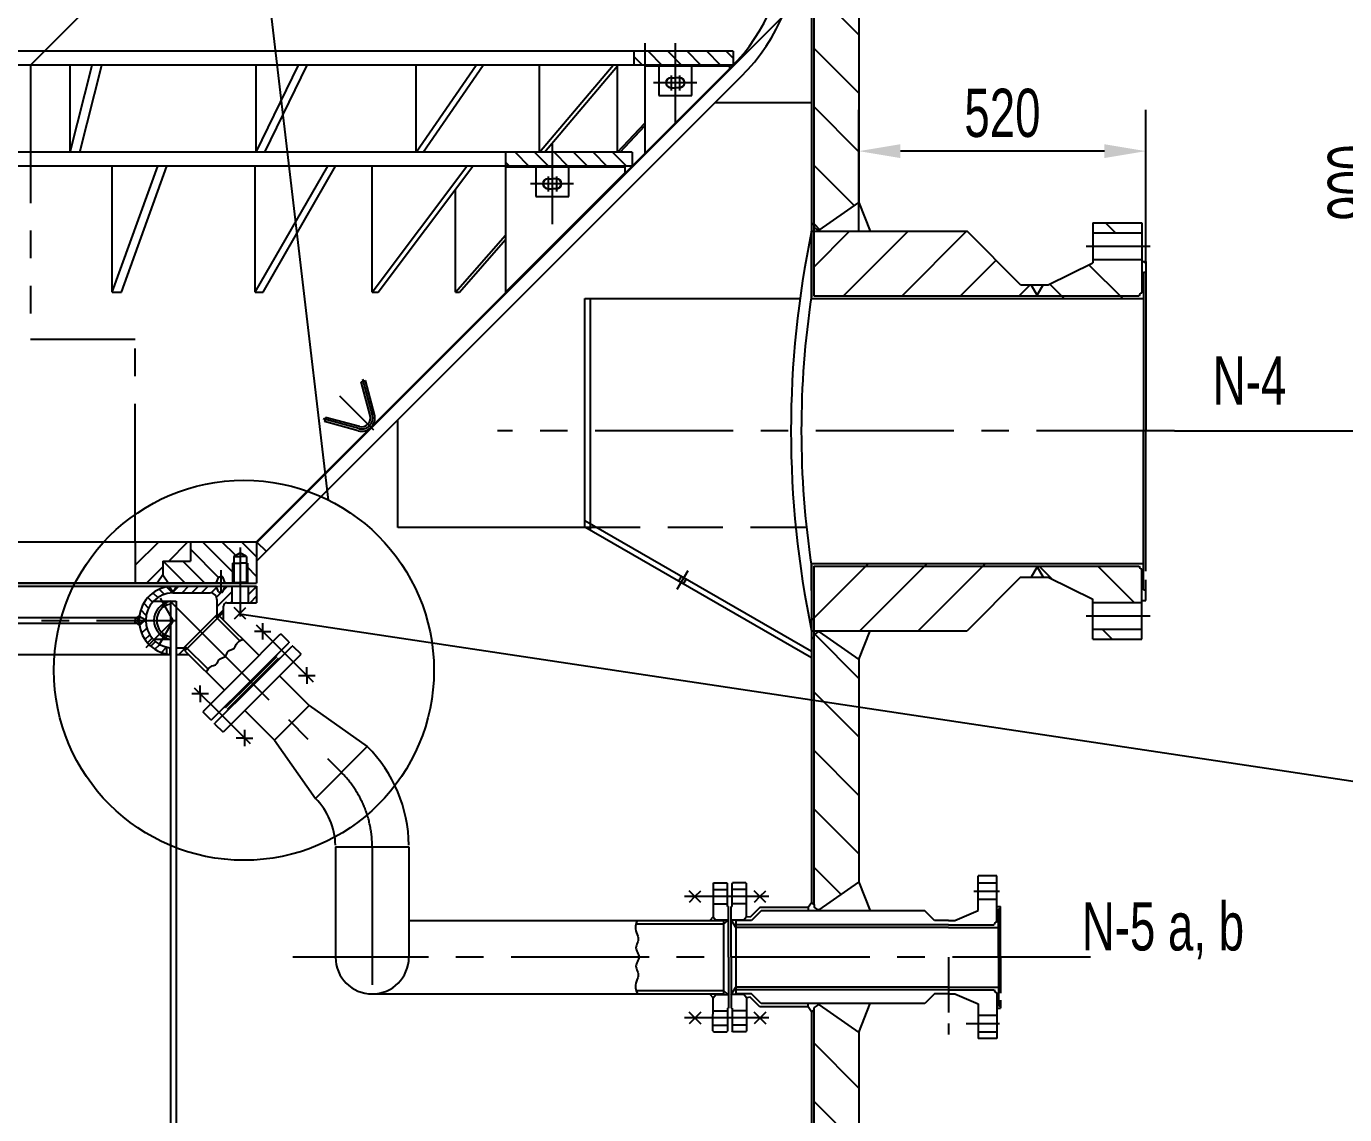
# Model space of a CAD drawing. Extents: x -3 to 21028, y -3 to 29728.
# Drawn here: x 6807 to 9196, y 14363 to 16336 of the extents above; entities that cross this region are included whole.
import ezdxf
from ezdxf.enums import TextEntityAlignment as Align

# ---------------------------------------------------------------- set-up
doc = ezdxf.new("R2010")
doc.units = 0
doc.header["$LTSCALE"] = 200
doc.header["$MEASUREMENT"] = 0
for name, pattern in [('F', [0.75, 0.5, -0.25]), ('G', [2, 1.25, -0.25, 0.25, -0.25]), ('K', [2.5, 1.25, -0.25, 0.25, -0.25, 0.25, -0.25])]:
    doc.linetypes.add(name, pattern=pattern)
doc.layers.get('0').update_dxf_attribs({"linetype": 'CONTINUOUS'})
doc.layers.get('DEFPOINTS').update_dxf_attribs({"linetype": 'CONTINUOUS'})
for name, color, linetype in [('01', 7, 'CONTINUOUS'), ('02', 1, 'CONTINUOUS'), ('02C', 3, 'CONTINUOUS'), ('04', 2, 'F'), ('05', 4, 'G'), ('07', 6, 'K'), ('08', 1, 'CONTINUOUS'), ('11', 3, 'CONTINUOUS')]:
    doc.layers.add(name, color=color, linetype=linetype)
doc.styles.get("Standard").update_dxf_attribs({"font": 'thenor.shx', "width": 0.707, "bigfont": 'hztxt.shx'})
doc.dimstyles.new('INTE', dxfattribs={"dimscale": 25, "dimtxt": 3.5, "dimasz": 3, "dimexe": 3, "dimexo": 0, "dimgap": 1, "dimtad": 1, "dimdec": 3, "dimdsep": 46, "dimtxsty": 'Standard', "dimcen": 0, "dimclrd": 1, "dimclre": 1, "dimclrt": 3, "dimaunit": 1, "dimadec": 0, "dimazin": 0, "dimtfac": 1, "dimtdec": 4, "dimtofl": 0, "dimtmove": 0, "dimatfit": 0, "dimfxl": 0, "dimtzin": 0, "dimarcsym": 0})
doc.dimstyles.new('INTE$2', dxfattribs={"dimscale": 25, "dimtxt": 3.5, "dimasz": 3, "dimexe": 3, "dimexo": 0, "dimgap": 1, "dimtad": 1, "dimtih": 1, "dimtoh": 1, "dimdec": 3, "dimdsep": 46, "dimtxsty": 'Standard', "dimcen": 0, "dimclrd": 1, "dimclre": 1, "dimclrt": 3, "dimaunit": 1, "dimadec": 3, "dimazin": 0, "dimtfac": 1, "dimtdec": 4, "dimtofl": 0, "dimtmove": 0, "dimatfit": 0, "dimfxl": 0, "dimtzin": 0, "dimarcsym": 0})
pattern_1 = [(135, (3905.254, 11303.134), (-17.67767, -17.67767), [])]
pattern_2 = [(135, (0, -289.53), (-53.033, -53.033), [])]

# ---------------------------------------------------------------- blocks, each defined once
blk = doc.blocks.new('*D127')
at = {"color": 1, "linetype": 'ByBlock'}
for p, q in [((8315.8, 16253.6), (8315.8, 16473.9)), ((8835.8, 16199.1), (8835.8, 16473.9)), ((8760.8, 16398.9), (8390.8, 16398.9))]:
    blk.add_line(p, q, dxfattribs=at)
for points in [[(8390.8, 16411.4), (8390.8, 16386.4), (8315.8, 16398.9)], [(8760.8, 16411.4), (8760.8, 16386.4), (8835.8, 16398.9)]]:
    blk.add_solid(points, dxfattribs=at)
at = {"layer": 'DEFPOINTS', "color": 0, "linetype": 'ByBlock'}
for p in [(8315.8, 16398.9), (8315.8, 16253.6), (8835.8, 16199.1)]:
    blk.add_point(p, dxfattribs=at)
at = {"color": 3, "linetype": 'ByBlock', "insert": (8575.8, 16467.7), "char_height": 87.5, "attachment_point": 5}
blk.add_mtext('520', dxfattribs=at)
blk = doc.blocks.new('*D204')
at = {"color": 1, "linetype": 'ByBlock'}
for p, q in [((8735.2, 16791.6), (9353.6, 16791.6)), ((9278.6, 16716.6), (9278.6, 15966.6)), ((8887.7, 15891.6), (9353.6, 15891.6))]:
    blk.add_line(p, q, dxfattribs=at)
for points in [[(9266.1, 16716.6), (9291.1, 16716.6), (9278.6, 16791.6)], [(9266.1, 15966.6), (9291.1, 15966.6), (9278.6, 15891.6)]]:
    blk.add_solid(points, dxfattribs=at)
at = {"layer": 'DEFPOINTS', "color": 0, "linetype": 'ByBlock'}
for p in [(8735.2, 16791.6), (8887.7, 15891.6), (9278.6, 15891.6)]:
    blk.add_point(p, dxfattribs=at)
at = {"color": 3, "linetype": 'ByBlock', "insert": (9209.9, 16341.6), "char_height": 87.5, "attachment_point": 5, "rotation": 90}
blk.add_mtext('900', dxfattribs=at)
blk = doc.blocks.new('*D205')
at = {"color": 1, "linetype": 'ByBlock'}
for p, q in [((8233.8, 17274.6), (9669.6, 17274.6)), ((9594.6, 17199.6), (9594.6, 8179.6)), ((8233.1, 8104.6), (9669.6, 8104.6))]:
    blk.add_line(p, q, dxfattribs=at)
for points in [[(9582.1, 17199.6), (9607.1, 17199.6), (9594.6, 17274.6)], [(9582.1, 8179.6), (9607.1, 8179.6), (9594.6, 8104.6)]]:
    blk.add_solid(points, dxfattribs=at)
at = {"layer": 'DEFPOINTS', "color": 0, "linetype": 'ByBlock'}
for p in [(8233.8, 17274.6), (8233.1, 8104.6), (9594.6, 8104.6)]:
    blk.add_point(p, dxfattribs=at)
at = {"color": 3, "linetype": 'ByBlock', "insert": (9525.9, 12689.6), "char_height": 87.5, "attachment_point": 5, "rotation": 90}
blk.add_mtext('9170', dxfattribs=at)
blk = doc.blocks.new('*D250')
at = {"color": 1, "linetype": 'ByBlock'}
for start, end in [(100.1385, 110.277), (49.723, 59.8615)]:
    blk.add_arc((6533.8, 26137.6), 424.4, start, end, dxfattribs=at)
for points in [[(6458, 26567.9), (6460.2, 26543), (6533.8, 26562)], [(6741.6, 26493.4), (6752.2, 26516), (6679, 26536.5)]]:
    blk.add_solid(points, dxfattribs=at)
at = {"layer": 'DEFPOINTS', "color": 0, "linetype": 'ByBlock'}
for p in [(6533.8, 28297.5), (7120.6, 27749.7), (6583.1, 26559.2), (6533.8, 26137.6), (6533.8, 5882.7)]:
    blk.add_point(p, dxfattribs=at)
at = {"color": 3, "linetype": 'ByBlock', "insert": (6634.8, 26618.6), "char_height": 87.5, "attachment_point": 5}
blk.add_mtext('20°', dxfattribs=at)
blk = doc.blocks.new('*D438')
at = {"color": 1, "linetype": 'ByBlock'}
for p, q in [((6834.3, 27965.4), (10524.2, 27965.4)), ((10449.2, 27890.4), (10449.2, 2343.6)), ((9669.4, 2268.6), (10524.2, 2268.6))]:
    blk.add_line(p, q, dxfattribs=at)
for points in [[(10436.7, 27890.4), (10461.7, 27890.4), (10449.2, 27965.4)], [(10436.7, 2343.6), (10461.7, 2343.6), (10449.2, 2268.6)]]:
    blk.add_solid(points, dxfattribs=at)
at = {"layer": 'DEFPOINTS', "color": 0, "linetype": 'ByBlock'}
for p in [(6834.3, 27965.4), (9669.4, 2268.6), (10449.2, 2268.6)]:
    blk.add_point(p, dxfattribs=at)
at = {"color": 3, "linetype": 'ByBlock', "insert": (10380.4, 15117), "char_height": 87.5, "attachment_point": 5, "rotation": 90}
blk.add_mtext('≈25685', dxfattribs=at)

msp = doc.modelspace()

# ---------------------------------------------------------------- hatches: boundary and pattern name
at = {"layer": '02'}
h = msp.add_hatch(dxfattribs=at)
h.set_pattern_fill('ANSI31', color=256, scale=200, style=0)
h.set_pattern_definition([(45, (3905.254, 11303.134), (-17.67767, 17.67767), [])])
h.paths.add_polyline_path([(8208.8306, 16602.1112), (8183.8306, 16602.1112), (8183.8306, 16572.1112), (8208.8306, 16572.1112)])
h.paths.add_polyline_path([(8084.2469, 16261.6949), (7431.3306, 15608.7786), (7431.3306, 15573.4233), (8101.9246, 16244.0172, 0.198912367), (8208.8306, 16502.1112), (8183.8306, 16502.1112, -0.198912367)])
h.paths.add_polyline_path([(7223.8469, 15401.2949), (7241.5246, 15383.6172), (7431.3306, 15573.4233), (7431.3306, 15608.7786)])
h = msp.add_hatch(dxfattribs=at)
h.set_pattern_fill('ANSI31', color=256, scale=200, angle=90, style=0)
h.set_pattern_definition(pattern_1)
h.paths.add_polyline_path([(8087.8306, 16265.3328), (8087.8306, 16290.3328), (7982.8306, 16290.3328), (7982.8306, 16265.3328)])
h.paths.add_polyline_path([(7674.8306, 16107.3112), (7674.8306, 16082.3112), (7759.8306, 16082.3112), (7759.8306, 16107.3112)])
h.paths.add_polyline_path([(7759.8306, 16107.3112), (7759.8306, 16082.3112), (7904.8306, 16082.3112), (7904.8306, 16107.3112)])
h.paths.add_polyline_path([(7982.8306, 16265.3328), (7982.8306, 16290.3328), (7927.8306, 16290.3328), (7927.8306, 16265.3328)])
h.paths.add_polyline_path([(7927.8306, 16265.3328), (7927.8306, 16290.3328), (7907.8306, 16290.3328), (7907.8306, 16265.3328)])
h = msp.add_hatch(dxfattribs=at)
h.set_pattern_fill('ANSI31', color=256, scale=200, angle=90, style=0)
h.set_pattern_definition(pattern_1)
h.paths.add_polyline_path([(7103.8306, 15366.3112), (7053.8306, 15366.3112), (7053.8306, 15341.3112), (7064.3338, 15326.3112), (7150.5006, 15326.3112), (7155.225, 15337.4412), (7158.8306, 15337.4412), (7162.4362, 15337.4412), (7167.1606, 15326.3112), (7180.3306, 15326.3112), (7180.3306, 15362.3112), (7182.3556, 15362.3112), (7182.3556, 15374.3112), (7193.8306, 15380.9363), (7205.3056, 15374.3112), (7205.3056, 15362.3112), (7207.3306, 15362.3112), (7207.3306, 15326.3112), (7223.8306, 15326.3112), (7223.8306, 15401.3112), (7103.8306, 15401.3112)])
h = msp.add_hatch(dxfattribs=at)
h.set_pattern_fill('ANSI31', color=256, scale=100, angle=90, style=0)
h.paths.add_polyline_path([(7071.8306, 15308.8031), (7071.8306, 15309.8031), (7065.7108, 15320.4029, 0.348294041), (7011.2408, 15265.9329), (7021.8406, 15259.8131), (7022.8406, 15259.8131, -0.402544999)])
h = msp.add_hatch(dxfattribs=at)
h.set_pattern_fill('ANSI31', color=256, scale=100, style=0)
h.paths.add_polyline_path([(7150.5006, 15320.8131), (7079.1815, 15320.8131), (7072.8306, 15309.8131), (7072.8306, 15308.8131), (7139.8306, 15308.8131, -0.414213562), (7151.8306, 15296.8131), (7151.8306, 15268.6608), (7149.1304, 15265.9606), (7152.6659, 15262.425), (7163.8306, 15273.5898), (7163.8306, 15284.8131, -0.414213562), (7169.8306, 15290.8131), (7178.8306, 15290.8131), (7178.8306, 15320.8131), (7167.1606, 15320.8131), (7162.8242, 15310.597, -0.300965839), (7161.4434, 15309.6831), (7158.8306, 15309.6831), (7156.2179, 15309.6831, -0.300965839), (7154.8371, 15310.597)])
h.paths.add_polyline_path([(7223.8306, 15320.8131), (7208.8306, 15320.8131), (7208.8306, 15290.8131), (7223.8306, 15290.8131)])
h = msp.add_hatch(dxfattribs=at)
h.set_pattern_fill('ANSI31', color=256, scale=25, angle=90, style=0)
h.paths.add_polyline_path([(7010.8306, 15263.8131), (7003.8306, 15263.8131), (7003.8306, 15258.8131), (7010.8306, 15258.8131)])
h.paths.add_polyline_path([(7010.8306, 15258.8131), (7003.8306, 15258.8131), (7003.8306, 15253.8131), (7010.8306, 15253.8131)])
h = msp.add_hatch(dxfattribs=at)
h.set_pattern_fill('ANSI31', color=256, scale=100, style=0)
h.paths.add_polyline_path([(7022.8406, 15257.8131), (7021.8406, 15257.8131), (7011.2408, 15251.6933, 0.15260523), (7026.2529, 15217.8922), (7034.7602, 15226.3995, -0.173024072)])
h.paths.add_polyline_path([(7060.8306, 15210.2744, -0.116256231), (7040.417, 15220.7426), (7031.9098, 15212.2354, 0.132278405), (7060.8306, 15197.9854)])
h = msp.add_hatch(dxfattribs=at)
h.set_pattern_fill('ANSI31', color=256, scale=100, style=0)
h.paths.add_polyline_path([(7093.976, 15203.7352), (7098.2187, 15207.9778), (7094.6831, 15211.5133), (7091.9829, 15208.8131), (7077.8306, 15208.8131), (7077.8306, 15207.8131), (7077.8306, 15196.8131), (7100.8981, 15196.8131)])
at = {"layer": '08'}
h = msp.add_hatch(dxfattribs=at)
h.set_pattern_fill('ANSI31', color=256, scale=600, angle=90, style=0)
h.set_pattern_definition(pattern_2)
h.paths.add_polyline_path([(8315.8306, 16502.1112), (8233.8306, 16502.1112), (8233.8306, 15976.59), (8234.8306, 15976.0127), (8234.8306, 15971.0127), (8241.8306, 15966.1112), (8243.8306, 15966.1112), (8315.8306, 16016.5262)])
h = msp.add_hatch(dxfattribs=at)
h.set_pattern_fill('ANSI31', color=256, scale=300, style=0)
h.set_pattern_definition([(45, (0, -289.533), (-26.516504, 26.516504), [])])
h.paths.add_polyline_path([(6013.8306, 15341.3112), (6024.3338, 15326.3112), (6063.8306, 15326.3112), (6063.8306, 15401.3112), (5963.8306, 15401.3112), (5963.8306, 15366.3112), (6013.8306, 15366.3112)])
h.paths.add_polyline_path([(7053.8306, 15366.3112), (7103.8306, 15366.3112), (7103.8306, 15401.3112), (7003.8306, 15401.3112), (7003.8306, 15326.3112), (7043.3275, 15326.3112), (7053.8306, 15341.3112)])
h = msp.add_hatch(dxfattribs=at)
h.set_pattern_fill('ANSI31', color=256, scale=600, angle=90, style=0)
h.set_pattern_definition(pattern_2)
h.paths.add_polyline_path([(8233.8306, 14744.59), (8234.8306, 14744.0127), (8234.8306, 14739.0127), (8241.8306, 14734.1112), (8243.8306, 14734.1112), (8315.8306, 14784.5262), (8315.8306, 15187.6963), (8243.8306, 15238.1112), (8241.8306, 15238.1112), (8234.8306, 15233.2098), (8234.8306, 15228.2098), (8233.8306, 15227.6324)])
h = msp.add_hatch(dxfattribs=at)
h.set_pattern_fill('ANSI31', color=256, scale=600, angle=90, style=0)
h.set_pattern_definition(pattern_2)
h.paths.add_polyline_path([(8233.8306, 8895.59), (8234.8306, 8895.0127), (8234.8306, 8890.0127), (8241.8306, 8885.1112), (8243.8306, 8885.1112), (8315.8306, 8935.5262), (8315.8306, 14511.6963), (8243.8306, 14562.1112), (8241.8306, 14562.1112), (8234.8306, 14557.2098), (8234.8306, 14552.2098), (8233.8306, 14551.6324)])

# ---------------------------------------------------------------- linework, layer by layer
at = {"layer": '01'}
for p, q in [((8315.8306, 19791.1963), (8315.8306, 16016.5262)), ((8229.8306, 16985.1112), (8229.8306, 15847.1112)), ((8233.8306, 16985.1112), (8233.8306, 15847.1112)), ((8087.8306, 16290.3328), (6533.8306, 16290.3328)), ((8087.8306, 16265.3328), (6533.8306, 16265.3328)), ((6885.9311, 16107.3112), (6925.7892, 16265.3328)), ((6885.9311, 16107.3112), (6885.9311, 16265.3328)), ((6903.3177, 16107.3112), (6943.1759, 16265.3328)), ((7223.0364, 16107.3112), (7300.0364, 16265.3328)), ((7223.0364, 16107.3112), (7223.0364, 16265.3328)), ((7238.6249, 16107.3112), (7315.6249, 16265.3328)), ((7513.1735, 16107.3112), (7622.068, 16265.3328)), ((7513.1735, 16107.3112), (7513.1735, 16265.3328)), ((7525.9015, 16107.3112), (7634.7959, 16265.3328)), ((7736.5701, 16107.3112), (7869.938, 16265.3328)), ((7736.5701, 16107.3112), (7736.5701, 16265.3328)), ((7745.5701, 16107.3112), (7878.0019, 16264.2237)), ((7878.0019, 16107.3112), (7878.0019, 16265.3328)), ((7927.8306, 16263.3328), (7927.8306, 16105.3328)), ((7952.8306, 16263.3328), (7927.8306, 16263.3328)), ((7927.8306, 16105.3328), (8081.8306, 16259.3328)), ((7952.8306, 16265.3328), (7952.8306, 16210.3328)), ((8012.8306, 16210.3328), (8012.8306, 16265.3328)), ((8081.8306, 16263.3328), (8012.8306, 16263.3328)), ((8081.8306, 16259.3328), (8081.8306, 16263.3328)), ((7974.8306, 16242.3328), (7982.8306, 16242.3328)), ((7975.3306, 16242.3328), (7982.8306, 16242.3328)), ((7990.8306, 16242.3328), (7982.8306, 16242.3328)), ((7990.3306, 16242.3328), (7982.8306, 16242.3328)), ((7952.8306, 16210.3328), (8012.8306, 16210.3328)), ((7974.8306, 16224.3328), (7982.8306, 16224.3328)), ((7975.3306, 16224.3328), (7982.8306, 16224.3328)), ((7990.8306, 16224.3328), (7982.8306, 16224.3328)), ((7990.3306, 16224.3328), (7982.8306, 16224.3328)), ((7878.0019, 16107.3112), (7927.8306, 16160.2449)), ((7882.6606, 16107.3112), (7927.8306, 16155.2959)), ((6962.1439, 15853.6928), (7044.8171, 16082.3112)), ((6962.1439, 15853.6928), (6962.1439, 16082.3112)), ((6978.7738, 15853.6928), (7061.447, 16082.3112)), ((7221.2656, 15853.6928), (7352.7797, 16082.3112)), ((7221.2656, 15853.6928), (7221.2656, 16082.3112)), ((7235.546, 15853.6928), (7367.0601, 16082.3112)), ((7433.5398, 15853.6928), (7433.5398, 16082.3112)), ((7433.5398, 15853.6928), (7604.9323, 16082.3112)), ((7444.4975, 15853.6928), (7615.89, 16082.3112)), ((7729.8306, 16082.3112), (7729.8306, 16027.3112)), ((7789.8306, 16027.3112), (7789.8306, 16082.3112)), ((7674.8306, 16080.3112), (7674.8306, 15853.6928)), ((7729.8306, 16080.3112), (7674.8306, 16080.3112)), ((7751.8306, 16059.3112), (7759.8306, 16059.3112)), ((7751.8306, 16059.3112), (7759.8306, 16059.3112)), ((7752.3306, 16059.3112), (7759.8306, 16059.3112)), ((7767.8306, 16059.3112), (7759.8306, 16059.3112)), ((7767.3306, 16059.3112), (7759.8306, 16059.3112)), ((7767.8306, 16059.3112), (7759.8306, 16059.3112)), ((7891.449, 16080.3112), (7789.8306, 16080.3112)), ((7891.449, 16080.3112), (7891.449, 16070.3112)), ((7584.5002, 15853.6928), (7584.5002, 16040.4408)), ((7751.8306, 16041.3112), (7759.8306, 16041.3112)), ((7751.8306, 16041.3112), (7759.8306, 16041.3112)), ((7752.3306, 16041.3112), (7759.8306, 16041.3112)), ((7767.8306, 16041.3112), (7759.8306, 16041.3112)), ((7767.3306, 16041.3112), (7759.8306, 16041.3112)), ((7767.8306, 16041.3112), (7759.8306, 16041.3112)), ((7729.8306, 16027.3112), (7789.8306, 16027.3112)), ((8243.8306, 15966.1112), (8315.8306, 16016.5262)), ((8315.8306, 16016.5262), (8335.8306, 15964.1112)), ((8234.8306, 15976.0127), (8229.8306, 15978.8994)), ((8229.8306, 15964.1112), (8511.8306, 15964.1112)), ((8229.8306, 15842.1112), (8229.8306, 15964.1112)), ((8234.8306, 15976.0127), (8234.8306, 15971.0127)), ((8241.8306, 15966.1112), (8234.8306, 15971.0127)), ((8241.8306, 15966.1112), (8241.8306, 15964.1112)), ((8243.8306, 15966.1112), (8243.8306, 15964.1112)), ((8608.8306, 15867.1112), (8511.8306, 15964.1112)), ((8739.8306, 15979.6112), (8828.8306, 15979.6112)), ((8739.8306, 15979.6112), (8739.8306, 15907.1112)), ((8828.8306, 15979.6112), (8828.8306, 15852.1112)), ((7584.5002, 15853.6928), (7674.8306, 15957.1605)), ((7591.3885, 15853.6928), (7674.8306, 15949.2704)), ((8739.8306, 15961.1112), (8828.8306, 15961.1112)), ((8658.8306, 15867.1112), (8739.8306, 15907.1112)), ((8739.8306, 15913.1112), (8828.8306, 15913.1112)), ((8828.8306, 15909.6112), (8835.8306, 15909.6112)), ((8835.8306, 15909.6112), (8835.8306, 15602.1112)), ((8831.8306, 15890.1112), (8831.8306, 15602.1112)), ((8831.8306, 15890.1112), (8835.8306, 15890.1112)), ((6962.1439, 15853.6928), (6978.7738, 15853.6928)), ((7221.2656, 15853.6928), (7235.546, 15853.6928)), ((7433.5398, 15853.6928), (7444.4975, 15853.6928)), ((7584.5002, 15853.6928), (7591.3885, 15853.6928)), ((8233.8306, 15847.1112), (8823.8306, 15847.1112)), ((8608.8306, 15867.1112), (8658.8306, 15867.1112)), ((8638.8306, 15848.1112), (8627.861, 15867.1112)), ((8638.8306, 15848.1112), (8649.8003, 15867.1112)), ((8638.8306, 15848.1112), (8638.8306, 15847.1112)), ((7819.0766, 15427.8677), (7819.0766, 15842.1112)), ((7819.0766, 15842.1112), (8208.8151, 15842.1112)), ((7829.0766, 15422.0942), (7829.0766, 15842.1112)), ((8229.8306, 15842.1112), (8831.8306, 15842.1112)), ((7413.3777, 15691.2348), (7421.1051, 15693.3054)), ((7429.8149, 15629.8903), (7413.3777, 15691.2348)), ((7437.5423, 15631.9608), (7421.1051, 15693.3054)), ((7348.8744, 15626.7316), (7346.8039, 15619.0042)), ((7408.1484, 15602.5669), (7346.8039, 15619.0042)), ((7410.219, 15610.2944), (7348.8744, 15626.7316)), ((8831.8306, 15314.1112), (8831.8306, 15602.1112)), ((8835.8306, 15347.9402), (8835.8306, 15602.1112)), ((8229.8306, 15202.2658), (7819.0766, 15439.4147)), ((8229.8306, 15190.7188), (7819.0766, 15427.8677)), ((7223.8306, 15401.3112), (7241.5246, 15383.6172)), ((8229.0766, 15362.1112), (8831.8306, 15362.1112)), ((8229.8306, 15313.1541), (8229.8306, 15362.1112)), ((8229.8306, 15357.1112), (8229.8306, 14746.8994)), ((8233.8306, 15357.1112), (8823.8306, 15357.1112)), ((8233.8306, 15357.1112), (8233.8306, 14744.59)), ((8638.8306, 15356.1112), (8627.861, 15337.1112)), ((8638.8306, 15356.1112), (8638.8306, 15357.1112)), ((8638.8306, 15356.1112), (8649.8003, 15337.1112)), ((8828.8306, 15224.6112), (8828.8306, 15352.1112)), ((6533.8306, 15320.8131), (7079.1815, 15320.8131)), ((7071.8306, 15309.8031), (7065.474, 15320.8131)), ((7072.8306, 15309.8131), (7079.1815, 15320.8131)), ((7079.1815, 15320.8131), (7223.8306, 15320.8131)), ((7154.8371, 15310.597), (7150.5006, 15320.8131)), ((7162.8242, 15310.597), (7167.1606, 15320.8131)), ((7178.8306, 15320.8131), (7178.8306, 15290.8131)), ((7208.8306, 15320.8131), (7208.8306, 15290.8131)), ((7223.8306, 15320.8131), (7223.8306, 15290.8131)), ((7993.7464, 15338.569), (7988.7464, 15329.9088)), ((8002.4067, 15333.569), (7997.4067, 15324.9088)), ((8608.8306, 15337.1112), (8511.8306, 15240.1112)), ((8608.8306, 15337.1112), (8638.8306, 15337.1112)), ((8638.8306, 15337.1112), (8658.8306, 15337.1112)), ((8658.8306, 15337.1112), (8739.8306, 15297.1112)), ((8835.8306, 15294.6112), (8835.8306, 15332.1091)), ((7037.1235, 15293.8131), (7077.8306, 15293.8131)), ((7067.8306, 15293.8131), (7067.8306, 9166.8131)), ((7071.8306, 15308.8131), (7139.8306, 15308.8131)), ((7072.8306, 15309.8131), (7072.8306, 15308.8131)), ((7077.8306, 15293.8131), (7077.8306, 9166.8131)), ((7151.8306, 15296.8131), (7151.8306, 15268.6608)), ((7156.2179, 15309.6831), (7158.8306, 15309.6831)), ((7161.4434, 15309.6831), (7158.8306, 15309.6831)), ((8739.8306, 15224.6112), (8739.8306, 15297.1112)), ((8828.8306, 15294.6112), (8835.8306, 15294.6112)), ((8831.8306, 15314.1112), (8835.8306, 15314.1112)), ((7054.5005, 15282.5619), (7051.9812, 15286.9254)), ((7061.4287, 15286.5619), (7058.9094, 15290.9254)), ((7067.8306, 15293.4541), (7067.8306, 15288.3935)), ((7093.976, 15203.7352), (7163.8306, 15273.5898)), ((7163.8306, 15259.7456), (7163.8306, 15284.8131)), ((7169.8306, 15290.8131), (7223.8306, 15290.8131)), ((7204.4372, 15261.079), (7183.224, 15282.2922)), ((7193.8306, 15271.6856), (7183.224, 15261.079)), ((7193.8306, 15271.6856), (7204.4372, 15282.2922)), ((8739.8306, 15291.1112), (8828.8306, 15291.1112)), ((6533.8306, 15263.8131), (7010.8306, 15263.8131)), ((6533.8306, 15253.8131), (7010.8306, 15253.8131)), ((7003.8306, 15263.8131), (7003.8306, 15258.8131)), ((7003.8306, 15253.8131), (7003.8306, 15258.8131)), ((7011.4873, 15267.8131), (7006.8306, 15263.8131)), ((7011.4873, 15249.8131), (7006.8306, 15253.8131)), ((7010.8306, 15263.8131), (7010.8306, 15258.8131)), ((7010.8306, 15253.8131), (7010.8306, 15258.8131)), ((7021.8406, 15259.8131), (7011.2408, 15265.9329)), ((7021.8406, 15257.8131), (7011.2408, 15251.6933)), ((7072.8306, 15258.8131), (7046.7778, 15213.6882)), ((7091.9829, 15208.8131), (7151.8306, 15268.6608)), ((7149.1304, 15265.9606), (7193.4156, 15221.6753)), ((7156.9085, 15266.6677), (7228.3263, 15195.2499)), ((7234.8814, 15223.8994), (7234.8814, 15253.8994)), ((7034.7602, 15226.3995), (7026.2529, 15217.8922)), ((7067.8306, 15224.1721), (7036.7751, 15224.1721)), ((7054.5005, 15235.0643), (7051.9812, 15230.7008)), ((7061.4287, 15231.0643), (7058.9094, 15226.7008)), ((7067.8306, 15229.2327), (7067.8306, 15224.1721)), ((7196.8601, 15163.7836), (7266.8636, 15233.7872)), ((7234.8814, 15238.8994), (7219.8814, 15238.8994)), ((7234.8814, 15238.8994), (7249.8814, 15238.8994)), ((7266.8636, 15233.7872), (7268.2779, 15233.7872)), ((7282.42, 15219.6451), (7268.2779, 15233.7872)), ((8229.8306, 15240.1112), (8511.8306, 15240.1112)), ((8234.8306, 15228.2098), (8229.8306, 15225.323)), ((8241.8306, 15238.1112), (8234.8306, 15233.2098)), ((8234.8306, 15228.2098), (8234.8306, 15233.2098)), ((8241.8306, 15238.1112), (8241.8306, 15240.1112)), ((8243.8306, 15238.1112), (8243.8306, 15240.1112)), ((8243.8306, 15238.1112), (8315.8306, 15187.6963)), ((8315.8306, 15187.6963), (8335.8306, 15240.1112)), ((8739.8306, 15243.1112), (8828.8306, 15243.1112)), ((8739.8306, 15224.6112), (8828.8306, 15224.6112)), ((7040.417, 15220.7426), (7031.9098, 15212.2354)), ((7077.8306, 15208.8131), (7077.8306, 15207.8131)), ((7077.8306, 15208.8131), (7091.9829, 15208.8131)), ((7093.976, 15203.7352), (7165.3938, 15132.3174)), ((7094.6831, 15211.5133), (7135.8818, 15170.3146)), ((7212.4164, 15148.2273), (7282.42, 15218.2309)), ((7218.4268, 15142.2169), (7288.4304, 15212.2205)), ((7282.42, 15219.6451), (7282.42, 15218.2309)), ((7289.8446, 15212.2205), (7288.4304, 15212.2205)), ((7289.8446, 15212.2205), (7303.9868, 15198.0783)), ((7303.9868, 15196.6641), (7303.9868, 15198.0783)), ((7077.8306, 15196.8131), (7100.8981, 15196.8131)), ((7213.8306, 15146.8131), (7260.4997, 15193.4821)), ((7217.0126, 15143.6311), (7263.6817, 15190.3001)), ((7233.9832, 15126.6605), (7303.9868, 15196.6641)), ((7260.4997, 15193.4821), (7259.0855, 15194.8963)), ((7263.6817, 15190.3001), (7265.0959, 15188.8859)), ((8315.8306, 15187.6963), (8315.8306, 14784.5262)), ((7196.8601, 15163.7836), (7126.8565, 15093.7801)), ((7265.4494, 15158.1268), (7319.1895, 15104.3867)), ((7300.1094, 15158.6714), (7330.1094, 15158.6714)), ((7315.1094, 15158.6714), (7315.1094, 15173.6714)), ((7315.1094, 15158.6714), (7315.1094, 15143.6714)), ((7121.7443, 15125.7623), (7121.7443, 15140.7623)), ((7212.4164, 15148.2273), (7142.4129, 15078.2237)), ((7218.4268, 15142.2169), (7148.4233, 15072.2133)), ((7233.9832, 15126.6605), (7163.9796, 15056.657)), ((7213.8306, 15146.8131), (7167.1616, 15100.144)), ((7217.0126, 15143.6311), (7170.3436, 15096.962)), ((7136.7443, 15125.7623), (7106.7443, 15125.7623)), ((7121.7443, 15125.7623), (7121.7443, 15110.7623)), ((7319.1895, 15104.3867), (7256.257, 15041.4542)), ((7319.1895, 15104.3867), (7424.5485, 15030.1405)), ((7126.8565, 15093.7801), (7126.8565, 15092.3659)), ((7140.9986, 15078.2237), (7126.8565, 15092.3659)), ((7167.1616, 15100.144), (7165.7474, 15101.5582)), ((7170.3436, 15096.962), (7171.7578, 15095.5478)), ((7202.5169, 15095.1943), (7256.257, 15041.4542)), ((7140.9986, 15078.2237), (7142.4129, 15078.2237)), ((7148.4233, 15070.7991), (7148.4233, 15072.2133)), ((7148.4233, 15070.7991), (7162.5654, 15056.657)), ((7163.9796, 15056.657), (7162.5654, 15056.657)), ((7201.9723, 15060.5344), (7201.9723, 15030.5344)), ((7201.9723, 15045.5344), (7186.9723, 15045.5344)), ((7201.9723, 15045.5344), (7216.9723, 15045.5344)), ((7256.257, 15041.4542), (7330.5033, 14936.0953)), ((7366.8873, 14848.2564), (7366.8873, 14648.1112)), ((7499.8873, 14848.2564), (7499.8873, 14648.1112)), ((8565.8306, 14795.6112), (8531.8306, 14795.6112)), ((8028.9726, 14747.5046), (8007.7593, 14768.7178)), ((8018.366, 14758.1112), (8028.9726, 14768.7178)), ((8051.3306, 14782.1112), (8051.3306, 14721.6112)), ((8076.3306, 14783.1112), (8077.3306, 14782.1112)), ((8086.8306, 14783.1112), (8085.8306, 14782.1112)), ((8146.9718, 14747.5046), (8125.7586, 14768.7178)), ((8136.3652, 14758.1112), (8146.9718, 14768.7178)), ((8243.8306, 14734.1112), (8315.8306, 14784.5262)), ((8315.8306, 14784.5262), (8335.8306, 14732.1112)), ((8018.366, 14758.1112), (8007.7593, 14747.5046)), ((8136.3652, 14758.1112), (8125.7586, 14747.5046)), ((8229.8306, 14746.8994), (8223.8306, 14738.1112)), ((8234.8306, 14744.0127), (8229.8306, 14746.8994)), ((8051.3306, 14721.6112), (8045.4569, 14714.6112)), ((8051.3306, 14721.6112), (8056.3652, 14715.6112)), ((8111.8306, 14721.6112), (8106.796, 14715.6112)), ((8118.3454, 14720.6112), (8111.8306, 14721.6112)), ((8223.8306, 14738.1112), (8223.8306, 14732.1112)), ((8234.8306, 14744.0127), (8234.8306, 14739.0127)), ((8241.8306, 14734.1112), (8234.8306, 14739.0127)), ((8241.8306, 14734.1112), (8241.8306, 14732.1112)), ((8243.8306, 14734.1112), (8243.8306, 14732.1112)), ((8489.8306, 14714.6112), (8531.8306, 14732.6112)), ((7499.8873, 14714.6112), (8070.3306, 14714.6112)), ((7911.588, 14708.6112), (8070.3306, 14708.6112)), ((8079.3306, 14715.6112), (8056.3652, 14715.6112)), ((8056.3652, 14715.6112), (8056.3652, 14714.6112)), ((8078.3306, 14715.6112), (8070.3306, 14708.6112)), ((8070.3306, 14715.6112), (8070.3306, 14580.6112)), ((8106.796, 14715.6112), (8083.8306, 14715.6112)), ((8083.8306, 14715.6112), (8092.8306, 14702.1112)), ((8092.8306, 14714.6112), (8092.8306, 14581.6112)), ((8106.796, 14715.6112), (8106.796, 14714.6112)), ((7433.3873, 14581.6112), (8070.3306, 14581.6112)), ((7911.588, 14587.6112), (8070.3306, 14587.6112)), ((8046.296, 14580.6112), (8046.296, 14581.6112)), ((8051.3306, 14574.6112), (8046.296, 14580.6112)), ((8051.3306, 14574.6112), (8056.3652, 14580.6112)), ((8056.3652, 14580.6112), (8056.3652, 14581.6112)), ((8056.3652, 14580.6112), (8079.3306, 14580.6112)), ((8078.3306, 14580.6112), (8070.3306, 14587.6112)), ((8083.8306, 14580.6112), (8092.8306, 14594.1112)), ((8106.796, 14580.6112), (8083.8306, 14580.6112)), ((8106.796, 14580.6112), (8106.796, 14581.6112)), ((8111.8306, 14574.6112), (8106.796, 14580.6112)), ((8489.8306, 14581.6112), (8531.8306, 14563.6112)), ((8051.1674, 14514.9469), (8051.2405, 14574.7187)), ((8118.3454, 14575.6112), (8111.8306, 14574.6112)), ((8223.8306, 14558.1112), (8223.8306, 14564.1112)), ((8229.8306, 14549.323), (8223.8306, 14558.1112)), ((8241.8306, 14562.1112), (8234.8306, 14557.2098)), ((8234.8306, 14552.2098), (8234.8306, 14557.2098)), ((8241.8306, 14562.1112), (8241.8306, 14564.1112)), ((8243.8306, 14562.1112), (8243.8306, 14564.1112)), ((8243.8306, 14562.1112), (8315.8306, 14511.6963)), ((8315.8306, 14511.6963), (8335.8306, 14564.1112)), ((8028.9726, 14548.7178), (8007.7593, 14527.5046)), ((8018.366, 14538.1112), (8007.7593, 14548.7178)), ((8018.366, 14538.1112), (8028.9726, 14527.5046)), ((8136.3652, 14538.1112), (8125.7586, 14548.7178)), ((8146.9718, 14548.7178), (8125.7586, 14527.5046)), ((8136.3652, 14538.1112), (8146.9718, 14527.5046)), ((8234.8306, 14552.2098), (8229.8306, 14549.323)), ((8229.8306, 14549.323), (8229.8306, 7831.4005)), ((8233.8306, 14551.6324), (8233.8306, 8895.59)), ((8076.3306, 14513.1112), (8077.3306, 14514.1112)), ((8086.8306, 14513.1112), (8085.8306, 14514.1112)), ((8315.8306, 14511.6963), (8315.8306, 8935.5262)), ((8565.8306, 14500.6112), (8531.8306, 14500.6112))]:
    msp.add_line(p, q, dxfattribs=at)
at = {"layer": '01', "ltscale": 2}
for p, q in [((7907.8306, 16290.3328), (7907.8306, 16265.3328)), ((8087.8306, 16290.3328), (8087.8306, 16265.3328)), ((8084.2469, 16261.6949), (7223.8306, 15401.2786)), ((8101.9246, 16244.0172), (7223.8306, 15365.9233)), ((8229.8306, 16196.9233), (8054.8306, 16196.9233)), ((7904.8306, 16107.3112), (6533.8306, 16107.3112)), ((7674.8306, 16107.3112), (7674.8306, 16082.3112)), ((7904.8306, 16107.3112), (7904.8306, 16082.3112)), ((7904.8306, 16082.3112), (6533.8306, 16082.3112)), ((7891.449, 16070.3112), (7674.8306, 15853.6928)), ((7479.8306, 15426.9233), (7479.8306, 15621.9233)), ((7820.7124, 15426.9233), (7479.8306, 15426.9233)), ((6533.8306, 15401.3112), (7223.8306, 15401.3112)), ((7003.8306, 15401.3112), (7003.8306, 15326.3112)), ((7103.8306, 15401.3112), (7103.8306, 15366.3112)), ((7223.8306, 15401.3112), (7223.8306, 15326.3112)), ((7053.8306, 15366.3112), (7103.8306, 15366.3112)), ((7053.8306, 15366.3112), (7053.8306, 15341.3112)), ((7182.3556, 15374.3112), (7193.8306, 15380.9363)), ((7182.3556, 15374.3112), (7193.8306, 15374.3112)), ((7182.3556, 15374.3112), (7182.3556, 15327.4804)), ((7205.3056, 15374.3112), (7193.8306, 15380.9363)), ((7205.3056, 15374.3112), (7193.8306, 15374.3112)), ((7205.3056, 15374.3112), (7205.3056, 15327.4804)), ((7180.3306, 15362.3112), (7193.8306, 15362.3112)), ((7207.3306, 15362.3112), (7193.8306, 15362.3112)), ((7184.2186, 15326.3112), (6533.8306, 15326.3112)), ((6533.8306, 15326.3112), (7223.8306, 15326.3112)), ((7053.8306, 15341.3112), (7043.3275, 15326.3112)), ((7053.8306, 15341.3112), (7064.3338, 15326.3112)), ((7150.5006, 15326.3112), (7155.225, 15337.4412)), ((7155.225, 15337.4412), (7158.8306, 15337.4412)), ((7162.4362, 15337.4412), (7158.8306, 15337.4412)), ((7167.1606, 15326.3112), (7162.4362, 15337.4412)), ((7182.3556, 15327.4804), (7180.3306, 15326.3112)), ((7182.3556, 15327.4804), (7193.8306, 15327.4804)), ((7205.3056, 15327.4804), (7193.8306, 15327.4804)), ((7205.3056, 15327.4804), (7207.3306, 15326.3112)), ((7071.8306, 15308.8031), (7071.8306, 15309.8031)), ((7021.8406, 15259.8131), (7022.8406, 15259.8131)), ((7021.8406, 15257.8131), (7022.8406, 15257.8131)), ((7060.8306, 15210.2744), (7060.8306, 15197.9854)), ((7066.8306, 15209.1744), (7066.8306, 15197.1631)), ((6533.8306, 15197.1631), (7066.8306, 15197.1631)), ((7330.5033, 14936.0953), (7424.5485, 15030.1405)), ((7366.8873, 14848.2564), (7499.8873, 14848.2564)), ((8052.3306, 14783.1112), (8051.3306, 14782.1112)), ((8051.3306, 14771.1112), (8077.3306, 14771.1112)), ((8052.3306, 14783.1112), (8076.3306, 14783.1112)), ((8077.3306, 14740.1112), (8077.3306, 14782.1112)), ((8077.3306, 14740.1112), (8077.3306, 14782.1112)), ((8085.8306, 14740.1112), (8085.8306, 14782.1112)), ((8111.8306, 14771.1112), (8085.8306, 14771.1112)), ((8110.8306, 14783.1112), (8086.8306, 14783.1112)), ((8110.8306, 14783.1112), (8111.8306, 14782.1112)), ((8111.8306, 14721.6112), (8111.8306, 14782.1112)), ((8051.3306, 14745.1112), (8077.3306, 14745.1112)), ((8111.8306, 14745.1112), (8085.8306, 14745.1112)), ((8077.3306, 14740.1112), (8079.3306, 14740.1112)), ((8077.3306, 14740.1112), (8079.3306, 14740.1112)), ((8079.3306, 14648.1112), (8079.3306, 14740.1112)), ((8079.3306, 14648.1112), (8079.3306, 14740.1112)), ((8083.8306, 14648.1112), (8083.8306, 14740.1112)), ((8085.8306, 14740.1112), (8083.8306, 14740.1112)), ((8079.3306, 14648.1112), (8079.3306, 14556.1112)), ((8079.3306, 14648.1112), (8079.3306, 14556.1112)), ((8083.8306, 14648.1112), (8083.8306, 14556.1112)), ((8077.3306, 14556.1112), (8079.3306, 14556.1112)), ((8077.3306, 14556.1112), (8077.3306, 14514.1112)), ((8077.3306, 14556.1112), (8077.3306, 14514.1112)), ((8085.8306, 14556.1112), (8083.8306, 14556.1112)), ((8085.8306, 14556.1112), (8085.8306, 14514.1112)), ((8111.8306, 14574.6112), (8111.8306, 14514.1112)), ((8051.3306, 14551.1112), (8077.3306, 14551.1112)), ((8111.8306, 14551.1112), (8085.8306, 14551.1112)), ((8051.3306, 14525.1112), (8077.3306, 14525.1112)), ((8052.3306, 14513.1112), (8051.3306, 14514.1112)), ((8052.3306, 14513.1112), (8076.3306, 14513.1112)), ((8111.8306, 14525.1112), (8085.8306, 14525.1112)), ((8110.8306, 14513.1112), (8086.8306, 14513.1112)), ((8110.8306, 14513.1112), (8111.8306, 14514.1112))]:
    msp.add_line(p, q, dxfattribs=at)
at = {"layer": '01', "ltscale": 1.5}
for p, q in [((8243.8306, 15966.1112), (8241.8306, 15966.1112)), ((8243.8306, 15238.1112), (8241.8306, 15238.1112)), ((8135.8454, 14738.1112), (8118.3454, 14720.6112)), ((8138.3306, 14732.1112), (8120.8306, 14714.6112)), ((8223.8306, 14738.1112), (8135.8454, 14738.1112)), ((8435.0847, 14732.1112), (8138.3306, 14732.1112)), ((8243.8306, 14734.1112), (8241.8306, 14734.1112)), ((8452.5847, 14714.6112), (8435.0847, 14732.1112)), ((8120.8306, 14714.6112), (8092.8306, 14714.6112)), ((8477.8306, 14707.1112), (8092.8306, 14707.1112)), ((8477.8306, 14702.1112), (8092.8306, 14702.1112)), ((8477.8306, 14714.6112), (8452.5847, 14714.6112)), ((8477.8306, 14594.1112), (8092.8306, 14594.1112)), ((8477.8306, 14589.1112), (8092.8306, 14589.1112)), ((8120.8306, 14581.6112), (8092.8306, 14581.6112)), ((8138.3306, 14564.1112), (8120.8306, 14581.6112)), ((8452.5847, 14581.6112), (8435.0847, 14564.1112)), ((8477.8306, 14581.6112), (8452.5847, 14581.6112)), ((8135.8454, 14558.1112), (8118.3454, 14575.6112)), ((8223.8306, 14558.1112), (8135.8454, 14558.1112)), ((8435.0847, 14564.1112), (8138.3306, 14564.1112)), ((8243.8306, 14562.1112), (8241.8306, 14562.1112))]:
    msp.add_line(p, q, dxfattribs=at)
at = {"layer": '01', "ltscale": 0.4}
for p, q in [((8531.8306, 14732.6112), (8531.8306, 14795.6112)), ((8565.8306, 14712.1112), (8565.8306, 14795.6112)), ((8531.8306, 14783.2323), (8565.8306, 14783.2323)), ((8531.8306, 14753.2323), (8565.8306, 14753.2323)), ((8565.8306, 14740.1112), (8572.3306, 14740.1112)), ((8568.8306, 14648.1112), (8568.8306, 14736.1112)), ((8568.8306, 14736.1112), (8572.3306, 14736.1112)), ((8572.3306, 14648.1112), (8572.3306, 14740.1112)), ((8477.8306, 14714.6112), (8489.8306, 14714.6112)), ((8477.8306, 14707.1112), (8560.8306, 14707.1112)), ((8477.8306, 14702.1112), (8568.8306, 14702.1112)), ((8568.8306, 14648.1112), (8568.8306, 14560.1112)), ((8572.3306, 14648.1112), (8572.3306, 14582.7507)), ((8477.8306, 14594.1112), (8568.8306, 14594.1112)), ((8477.8306, 14589.1112), (8560.8306, 14589.1112)), ((8477.8306, 14581.6112), (8489.8306, 14581.6112)), ((8565.8306, 14584.1112), (8565.8306, 14500.6112)), ((8531.8306, 14563.6112), (8531.8306, 14500.6112)), ((8565.8306, 14556.1112), (8572.3306, 14556.1112)), ((8568.8306, 14560.1112), (8572.3306, 14560.1112)), ((8572.3306, 14570.5499), (8572.3306, 14556.1112)), ((8531.8306, 14542.9901), (8565.8306, 14542.9901)), ((8531.8306, 14512.9901), (8565.8306, 14512.9901))]:
    msp.add_line(p, q, dxfattribs=at)
at = {"layer": '01'}
msp.add_lwpolyline([(7132.77, 15164.9412), (7134.6737, 15168.692), (7136.7775, 15171.5175), (7139.0037, 15173.5862), (7141.2751, 15175.0663), (7143.5139, 15176.1262), (7145.6428, 15176.9343), (7147.5843, 15177.6589), (7149.2608, 15178.4684), (7150.6195, 15179.4925), (7151.7063, 15180.7071), (7152.5919, 15182.0494), (7153.3467, 15183.4567), (7154.0413, 15184.8661), (7154.7463, 15186.215), (7155.5324, 15187.4405), (7156.4699, 15188.48), (7157.6086, 15189.2914), (7158.9138, 15189.9162), (7160.3301, 15190.4166), (7161.802, 15190.8547), (7163.2738, 15191.2929), (7164.6901, 15191.7932), (7165.9953, 15192.418), (7167.134, 15193.2295), (7168.0691, 15194.269), (7168.8375, 15195.4952), (7169.4949, 15196.8458), (7170.0968, 15198.2586), (7170.6987, 15199.6714), (7171.3561, 15201.022), (7172.1246, 15202.2481), (7173.0596, 15203.2877), (7174.1985, 15204.1016), (7175.5051, 15204.7439), (7176.9251, 15205.2918), (7178.404, 15205.8225), (7179.8877, 15206.4132), (7181.3215, 15207.1412), (7182.6513, 15208.0836), (7183.8226, 15209.3177), (7184.8166, 15210.8919), (7185.7562, 15212.7389), (7186.8, 15214.7627), (7188.1064, 15216.8672), (7189.834, 15218.9565), (7192.1413, 15220.9344), (7195.1867, 15222.705), (7199.1288, 15224.1721)], dxfattribs=at)
at = {"layer": '01', "ltscale": 2}
for centre, radius, start, end in [((7843.8306, 16502.1112), 340, 315, 0), ((7843.8306, 16502.1112), 365, 315, 0), ((7072.8306, 15258.8131), 62, 96.5941547, 180), ((7072.8306, 15258.8131), 50, 91.145992, 180), ((7072.8306, 15258.8131), 62, 180, 263.9091161), ((7072.8306, 15258.8131), 50, 180, 263.1078974)]:
    msp.add_arc(centre, radius, start, end, dxfattribs=at)
at = {"layer": '01'}
for centre, radius, start, end in [((7974.8306, 16233.3328), 9, 90, 270), ((7975.3306, 16233.3328), 9, 90, 270), ((7990.3306, 16233.3328), 9, 270, 90), ((7990.8306, 16233.3328), 9, 270, 90), ((7751.8306, 16050.3112), 9, 90, 270), ((7751.8306, 16050.3112), 9, 90, 270), ((7752.3306, 16050.3112), 9, 90, 270), ((7767.3306, 16050.3112), 9, 270, 90), ((7767.8306, 16050.3112), 9, 270, 90), ((7767.8306, 16050.3112), 9, 270, 90), ((9966.6935, 15602.1112), 1774.1861, 168.2268556, 191.7731444), ((9837.356, 15602.1112), 1626.0882, 171.3343404, 180), ((8828.8306, 15847.1112), 5, 90, 180), ((7414.3601, 15625.7492), 16, 315, 15), ((7414.3601, 15625.7492), 24, 315, 15), ((7414.3601, 15625.7492), 24, 255, 315), ((7414.3601, 15625.7492), 16, 255, 315), ((9837.356, 15602.1112), 1626.0882, 180, 188.6656596), ((8828.8306, 15357.1112), 5, 180, 270), ((7139.8306, 15296.8131), 12, 360, 90), ((7156.2179, 15311.1831), 1.5, 203, 270), ((7161.4434, 15311.1831), 1.5, 270, 337), ((7072.8306, 15258.8131), 35, 98.2132107, 261.7867893), ((7072.8306, 15258.8131), 30, 99.5940682, 260.4059318), ((7169.8306, 15284.8131), 6, 90, 180), ((7242.6644, 14848.2564), 257.2229, 0.6409605, 45), ((7242.6644, 14848.2564), 124.2229, 1.3406446, 45), ((8565.8306, 14707.1112), 5, 90, 180), ((7433.3873, 14648.1112), 66.5, 180, 0), ((8565.8306, 14589.1112), 5, 180, 270)]:
    msp.add_arc(centre, radius, start, end, dxfattribs=at)
at = {"layer": '02'}
for p, q in [((7354.305, 15476.7211), (7128.1466, 17396.689)), ((7197.3593, 15269.9445), (10039.7072, 14842.5267))]:
    msp.add_line(p, q, dxfattribs=at)
at = {"layer": '02', "ltscale": 2}
for p, q in [((7180.3306, 15362.3112), (7180.3306, 15326.3112)), ((7207.3306, 15362.3112), (7207.3306, 15326.3112))]:
    msp.add_line(p, q, dxfattribs=at)
at = {"layer": '02'}
msp.add_circle((7200.8996, 15168.3553), 344.4165, dxfattribs=at)
at = {"layer": '02C'}
msp.add_lwpolyline([(7913.728, 14714.6112), (7911.8129, 14709.7089), (7910.7477, 14704.51), (7910.6561, 14699.9326), (7911.2712, 14695.8951), (7912.3259, 14692.3155), (7913.5534, 14689.1122), (7914.6866, 14686.2033), (7915.4587, 14683.5071), (7915.6707, 14680.9526), (7915.3959, 14678.5126), (7914.7756, 14676.1707), (7913.9512, 14673.9107), (7913.064, 14671.7161), (7912.2552, 14669.5705), (7911.6664, 14667.4577), (7911.4387, 14665.3612), (7911.669, 14663.2675), (7912.2762, 14661.1737), (7913.1346, 14659.08), (7914.1187, 14656.9862), (7915.1027, 14654.8925), (7915.9612, 14652.7987), (7916.5684, 14650.705), (7916.7987, 14648.6112), (7916.5684, 14646.5175), (7915.9612, 14644.4237), (7915.1027, 14642.33), (7914.1187, 14640.2362), (7913.1346, 14638.1425), (7912.2762, 14636.0487), (7911.669, 14633.955), (7911.4387, 14631.8612), (7911.6664, 14629.7647), (7912.2552, 14627.6519), (7913.064, 14625.5064), (7913.9512, 14623.3117), (7914.7756, 14621.0517), (7915.3959, 14618.7098), (7915.6707, 14616.2699), (7915.4587, 14613.7154), (7914.6866, 14611.0191), (7913.5534, 14608.1102), (7912.3259, 14604.9069), (7911.2712, 14601.3274), (7910.6561, 14597.2898), (7910.7477, 14592.7125), (7911.8129, 14587.5135), (7914.1187, 14581.6112)], dxfattribs=at)
at = {"layer": '04'}
for p, q in [((8012.8306, 16263.3328), (7952.8306, 16263.3328)), ((7789.8306, 16080.3112), (7729.8306, 16080.3112)), ((7789.8306, 16080.3112), (7729.8306, 16080.3112)), ((7819.0766, 15427.8677), (8229.8306, 15427.8677))]:
    msp.add_line(p, q, dxfattribs=at)
at = {"layer": '05', "ltscale": 2}
for p, q in [((7927.8306, 16305.129), (7927.8306, 16160.2786)), ((7982.8306, 16305.129), (7982.8306, 16160.2786)), ((7759.8306, 16122.1074), (7759.8306, 15977.257)), ((7193.8306, 15390.7442), (7193.8306, 15309.3559)), ((7158.8306, 15349.7924), (7158.8306, 15308.923)), ((8152.5096, 14758.1112), (7999.7007, 14758.1112)), ((8152.5096, 14538.1112), (7999.7007, 14538.1112))]:
    msp.add_line(p, q, dxfattribs=at)
at = {"layer": '05'}
for p, q in [((8021.5945, 16233.3328), (7943.1681, 16233.3328)), ((7975.3306, 16246.7126), (7975.3306, 16219.2811)), ((7990.3306, 16246.7126), (7990.3306, 16219.2811)), ((7752.3306, 16063.691), (7752.3306, 16036.2595)), ((7767.3306, 16063.691), (7767.3306, 16036.2595)), ((7798.5945, 16050.3112), (7720.1681, 16050.3112)), ((8727.5113, 15937.1112), (8843.8533, 15937.1112)), ((7433.6786, 15630.9255), (7416.2897, 15695.8217)), ((7374.3882, 15665.7211), (7435.7424, 15604.3668)), ((7409.1837, 15606.4307), (7344.2875, 15623.8195)), ((8887.7285, 15602.1112), (7660.8393, 15602.1112)), ((7158.8306, 15322.4817), (7158.8306, 15308.8131)), ((7193.8306, 15324.346), (7193.8306, 15265.7705)), ((7072.8306, 15258.8131), (7049.4891, 15299.2418)), ((7069.4068, 15291.237), (7377.5259, 14983.1179)), ((6533.8306, 15258.8131), (7077.8306, 15258.8131)), ((7072.8306, 15258.8131), (7022.8536, 15208.8361)), ((7223.0719, 15250.7089), (7274.9954, 15198.7854)), ((8727.5113, 15267.1112), (8843.8533, 15267.1112)), ((7326.9188, 15146.862), (7274.9954, 15198.7854)), ((7110.9444, 15136.5623), (7161.8583, 15085.6483)), ((7212.7722, 15034.7344), (7161.8583, 15085.6483)), ((7433.3873, 14848.2564), (7433.3873, 14569.3741)), ((8735.2451, 14648.1112), (7289.6797, 14648.1112))]:
    msp.add_line(p, q, dxfattribs=at)
at = {"layer": '05', "ltscale": 0.4}
for p, q in [((8523.7061, 14768.1112), (8570.7151, 14768.1112)), ((8509.9588, 14528.1112), (8570.7151, 14528.1112))]:
    msp.add_line(p, q, dxfattribs=at)
at = {"layer": '05'}
for centre, radius, start, end in [((7414.3601, 15625.7492), 20, 315, 15), ((7414.3601, 15625.7492), 20, 255, 315), ((7242.6644, 14848.2564), 190.7229, 0, 45)]:
    msp.add_arc(centre, radius, start, end, dxfattribs=at)
at = {"layer": '07'}
for p, q in [((7658.8306, 17110.1112), (6814.0523, 16265.3328)), ((6814.0523, 16265.3328), (6814.0523, 15768.4344)), ((6814.0523, 15768.4344), (7003.8306, 15768.4344)), ((7003.8306, 15401.3112), (7003.8306, 15768.4344))]:
    msp.add_line(p, q, dxfattribs=at)
at = {"layer": '07', "ltscale": 0.4}
msp.add_line((8477.8306, 14648.1112), (8477.8306, 14500.6112), dxfattribs=at)
at = {"layer": '08'}
for p, q in [((8233.8306, 15899.2486), (8298.6932, 15964.1112)), ((8287.7592, 15847.1112), (8404.7592, 15964.1112)), ((8393.8252, 15847.1112), (8510.8252, 15964.1112)), ((8780.9356, 15961.1112), (8762.4356, 15979.6112)), ((8499.8913, 15847.1112), (8564.361, 15911.5809)), ((8793.8695, 15842.1112), (8732.493, 15903.4877)), ((8835.8306, 15906.2161), (8832.4356, 15909.6112)), ((8687.8035, 15842.1112), (8661.4902, 15868.4246)), ((8605.9573, 15847.1112), (8625.9573, 15867.1112)), ((8005.4438, 15348.8295), (7985.6474, 15314.5411)), ((8229.8306, 15258.8525), (8333.0893, 15362.1112)), ((8317.1553, 15240.1112), (8439.1553, 15362.1112)), ((8423.2214, 15240.1112), (8545.2214, 15362.1112)), ((8666.0274, 15333.5573), (8642.4734, 15357.1112)), ((8814.5394, 15291.1112), (8748.5394, 15357.1112)), ((8774.9734, 15224.6112), (8756.4734, 15243.1112))]:
    msp.add_line(p, q, dxfattribs=at)

# ---------------------------------------------------------------- texts
at = {"layer": '01', "width": 0.633862}
msp.add_text('●', height=0.02, dxfattribs=at).set_placement((7000.6952, 15253.9093), (7000.7077, 15253.9093), align=Align.FIT)
at = {"layer": '02', "width": 0.633862}
msp.add_text('●', height=0.05, dxfattribs=at).set_placement((7197.3436, 15269.9195), (7197.3751, 15269.9195), align=Align.FIT)
at = {"layer": '11', "width": 0.707}
for s, p in [('N-4', (8957.0951, 15649.9531)), ('N-5 a, b', (8719.6775, 14660.4044))]:
    msp.add_text(s, height=87.5, dxfattribs=at).set_placement(p)

# ---------------------------------------------------------------- dimensions: what is measured, and where the dimension line sits
at = {"layer": '08'}
dim = msp.add_angular_dim_2l(base=(6583.1008, 26269.644), line1=((6533.8306, 25848.1112), (7120.5563, 27460.1267)), line2=((6533.8306, 28008.008), (6533.8306, 5593.1904)), dimstyle='INTE$2', override={"dimaunit": 0, "dimazin": 2}, dxfattribs=at)
dim.commit()
dim.dimension.update_dxf_attribs({"geometry": '*D250', "text_midpoint": (6634.8298, 26260.3206), "dimtype": 162, "insert": (0, -289.5333)})
dim = msp.add_linear_dim(base=(10449.1872, 2268.6112), p1=(6834.3306, 27965.4353), p2=(9669.4376, 2268.6112), angle=90, text='≈25685', dimstyle='INTE', override={"dimaunit": 0}, dxfattribs=at)
dim.commit()
dim.dimension.update_dxf_attribs({"geometry": '*D438', "text_midpoint": (10380.4286, 15117.0232)})
for base, p1, p2, angle, picture, middle in [((9594.6054, 7815.1112), (8233.8306, 16985.1112), (8233.079, 7815.1112), 270, '*D205', (9525.8554, 12400.1112)), ((9278.6135, 15602.1112), (8735.2451, 16502.1112), (8887.7285, 15602.1112), 90, '*D204', (9209.8635, 16052.1112))]:
    dim = msp.add_linear_dim(base=base, p1=p1, p2=p2, angle=angle, dimstyle='INTE', override={"dimaunit": 0}, dxfattribs=at)
    dim.commit()
    dim.dimension.update_dxf_attribs({"geometry": picture, "text_midpoint": middle, "insert": (0, -289.5333)})
dim = msp.add_linear_dim(base=(8315.8306, 16109.4089), p1=(8835.8306, 15909.6112), p2=(8315.8306, 15964.1112), dimstyle='INTE', override={"dimaunit": 0}, dxfattribs=at)
dim.commit()
dim.dimension.update_dxf_attribs({"geometry": '*D127', "text_midpoint": (8575.8306, 16178.1675), "insert": (0, -289.5333)})

doc.saveas('drawing.dxf')
